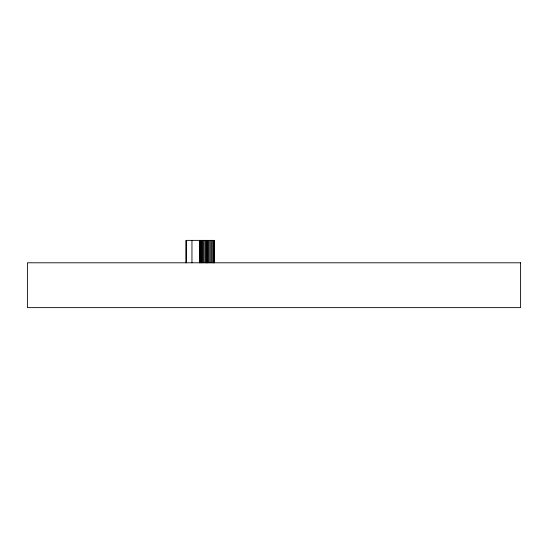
<?xml version="1.0" encoding="UTF-8"?>
<svg xmlns="http://www.w3.org/2000/svg" width="548" height="548" viewBox="0 0 548 548"><rect width="100%" height="100%" fill="white"/><g stroke="black" fill="none" stroke-linecap="round" stroke-linejoin="round"><path stroke-width="0.82" d="M214.234 262.793L214.234 240.373L186.06 240.373L186.06 262.793M214.09 240.373L214.09 262.793M213.699 240.373L213.699 262.793M213.453 240.373L213.46 262.793M212.699 240.373L212.699 262.793M211.596 240.373L211.596 262.793M210.295 240.373L210.295 262.793M209.158 240.373L209.158 262.793M208.24 240.373L208.24 262.793M207.541 240.373L207.541 262.793M207.062 240.373L207.062 262.793M206.945 240.373L206.945 262.793M206.582 240.373L206.582 262.793M205.938 240.373L205.938 262.793M205.014 240.373L205.014 262.793M203.808 240.373L203.808 262.793M202.849 240.373L202.849 262.793M201.986 240.373L201.986 262.793M201.26 240.373L201.26 262.793M200.705 240.373L200.705 262.793M199.945 240.373L199.945 262.793M199.719 240.373L199.719 262.793M191.958 240.373L191.958 262.793M186.204 240.373L186.204 262.793M520.6 262.793L27.4 262.793L27.4 307.627L520.6 307.627L520.6 262.793"/></g></svg>
